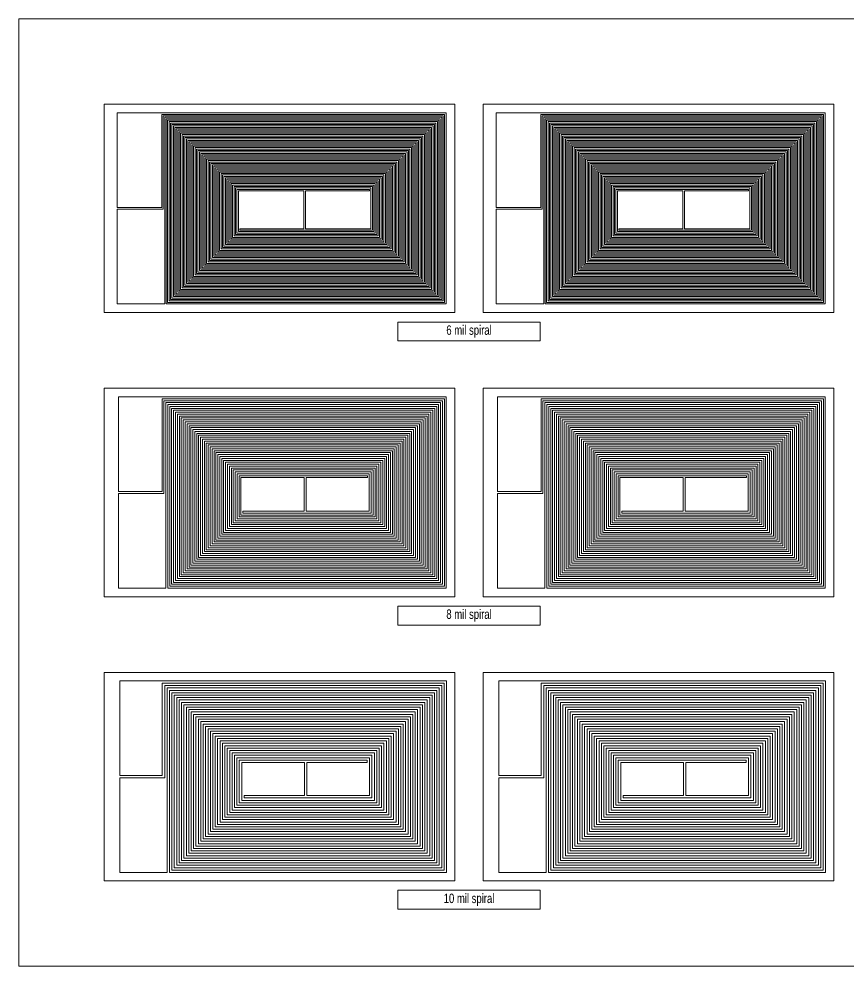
# Model space of a CAD drawing. Header units: millimetres. Extents: x 0 to 150, y 0 to 100.
# Drawn here: x 0 to 87.5, y 0 to 100 of the extents above; entities that cross this region are included whole.
import ezdxf

# ---------------------------------------------------------------- set-up
doc = ezdxf.new("R2010")
doc.units = ezdxf.units.MM
doc.layers.get('0').update_dxf_attribs({"linetype": 'CONTINUOUS', "lineweight": 0})
doc.styles.get("Standard").update_dxf_attribs({"font": 'txt', "width": 0.75})

# ---------------------------------------------------------------- blocks, each defined once
blk = doc.blocks.new('spiral10mil')
for p, q in [((-19.365, 0.127), (-19.365, 10.127)), ((-19.365, 10.127), (15.127, 10.127)), ((15.127, 10.127), (15.127, -10.127)), ((14.873, 9.873), (-14.873, 9.873)), ((-14.873, 9.873), (-14.873, 0.127)), ((-14.619, 9.365), (-14.619, 9.619)), ((-14.619, 9.619), (14.619, 9.619)), ((-14.619, -0.127), (-14.619, 9.365)), ((14.365, 9.365), (-14.365, 9.365)), ((-14.365, 9.365), (-14.365, -10.127)), ((-14.111, -10.127), (-14.111, 9.111)), ((-14.111, 9.111), (14.111, 9.111)), ((14.111, 9.111), (14.111, -9.111)), ((14.365, -9.365), (14.365, 9.365)), ((14.619, 9.619), (14.619, -9.619)), ((14.873, -9.873), (14.873, 9.873)), ((13.857, 8.857), (-13.857, 8.857)), ((-13.857, 8.857), (-13.857, -9.873)), ((-13.603, -9.619), (-13.603, 8.603)), ((-13.603, 8.603), (13.603, 8.603)), ((13.349, 8.349), (-13.349, 8.349)), ((-13.349, 8.349), (-13.349, -9.365)), ((-13.095, -9.111), (-13.095, 8.095)), ((-13.095, 8.095), (13.095, 8.095)), ((13.095, 8.095), (13.095, -8.095)), ((13.349, -8.349), (13.349, 8.349)), ((13.603, 8.603), (13.603, -8.603)), ((13.857, -8.857), (13.857, 8.857)), ((12.841, 7.841), (-12.841, 7.841)), ((-12.841, 7.841), (-12.841, -8.857)), ((-12.587, -8.603), (-12.587, 7.587)), ((-12.587, 7.587), (12.587, 7.587)), ((12.333, 7.333), (-12.333, 7.333)), ((-12.333, 7.333), (-12.333, -8.349)), ((-12.079, -8.095), (-12.079, 7.079)), ((-12.079, 7.079), (12.079, 7.079)), ((12.079, 7.079), (12.079, -7.079)), ((12.333, -7.333), (12.333, 7.333)), ((12.587, 7.587), (12.587, -7.587)), ((12.841, -7.841), (12.841, 7.841)), ((11.825, 6.825), (-11.825, 6.825)), ((-11.825, 6.825), (-11.825, -7.841)), ((-11.571, -7.587), (-11.571, 6.571)), ((-11.571, 6.571), (11.571, 6.571)), ((11.317, 6.317), (-11.317, 6.317)), ((-11.317, 6.317), (-11.317, -7.333)), ((-11.063, -7.079), (-11.063, 6.063)), ((-11.063, 6.063), (11.063, 6.063)), ((11.063, 6.063), (11.063, -6.063)), ((11.317, -6.317), (11.317, 6.317)), ((11.571, 6.571), (11.571, -6.571)), ((11.825, -6.825), (11.825, 6.825)), ((10.809, 5.809), (-10.809, 5.809)), ((-10.809, 5.809), (-10.809, -6.825)), ((-10.555, -6.571), (-10.555, 5.555)), ((-10.555, 5.555), (10.555, 5.555)), ((10.301, 5.301), (-10.301, 5.301)), ((-10.301, 5.301), (-10.301, -6.317)), ((-10.047, -6.063), (-10.047, 5.047)), ((-10.047, 5.047), (10.047, 5.047)), ((10.047, 5.047), (10.047, -5.047)), ((10.301, -5.301), (10.301, 5.301)), ((10.555, 5.555), (10.555, -5.555)), ((10.809, -5.809), (10.809, 5.809)), ((9.793, 4.793), (-9.793, 4.793)), ((-9.793, 4.793), (-9.793, -5.809)), ((-9.539, -5.555), (-9.539, 4.539)), ((-9.539, 4.539), (9.539, 4.539)), ((9.285, 4.285), (-9.285, 4.285)), ((-9.285, 4.285), (-9.285, -5.301)), ((-9.031, -5.047), (-9.031, 4.031)), ((-9.031, 4.031), (9.031, 4.031)), ((9.031, 4.031), (9.031, -4.031)), ((9.285, -4.285), (9.285, 4.285)), ((9.539, 4.539), (9.539, -4.539)), ((9.793, -4.793), (9.793, 4.793)), ((8.777, 3.777), (-8.777, 3.777)), ((-8.777, 3.777), (-8.777, -4.793)), ((-8.523, -4.539), (-8.523, 3.523)), ((-8.523, 3.523), (8.523, 3.523)), ((8.269, 3.269), (-8.269, 3.269)), ((-8.269, 3.269), (-8.269, -4.285)), ((-8.015, -4.031), (-8.015, 3.015)), ((-8.015, 3.015), (8.015, 3.015)), ((8.015, 3.015), (8.015, -3.015)), ((8.269, -3.269), (8.269, 3.269)), ((8.523, 3.523), (8.523, -3.523)), ((8.777, -3.777), (8.777, 3.777)), ((7.761, 2.761), (-7.761, 2.761)), ((-7.761, 2.761), (-7.761, -3.777)), ((-7.507, -3.523), (-7.507, 2.507)), ((-7.507, 2.507), (7.507, 2.507)), ((7.253, 2.253), (-7.253, 2.253)), ((-7.253, 2.253), (-7.253, -3.269)), ((7.253, -2.253), (7.253, 2.253)), ((7.507, 2.507), (7.507, -2.507)), ((7.761, -2.761), (7.761, 2.761)), ((-6.999, -3.015), (-6.999, 1.999)), ((-6.999, 1.999), (6.999, 1.999)), ((6.745, 1.745), (-6.745, 1.745)), ((-6.745, 1.745), (-6.745, -2.761)), ((-6.491, -2.507), (-6.491, 1.491)), ((-6.491, 1.491), (0.127, 1.491)), ((0.127, 1.491), (0.127, -1.999)), ((0.381, -1.999), (0.381, 1.491)), ((0.381, 1.491), (6.745, 1.491)), ((6.745, 1.491), (6.745, 1.745)), ((6.999, 1.999), (6.999, -1.999)), ((-14.873, 0.127), (-19.365, 0.127)), ((-19.365, -10.127), (-19.365, -0.127)), ((-19.365, -0.127), (-14.619, -0.127)), ((0.127, -1.999), (-6.237, -1.999)), ((-6.237, -1.999), (-6.237, -2.253)), ((6.999, -1.999), (0.381, -1.999)), ((-6.745, -2.761), (7.761, -2.761)), ((7.507, -2.507), (-6.491, -2.507)), ((-6.237, -2.253), (7.253, -2.253)), ((-7.761, -3.777), (8.777, -3.777)), ((8.523, -3.523), (-7.507, -3.523)), ((-7.253, -3.269), (8.269, -3.269)), ((8.015, -3.015), (-6.999, -3.015)), ((-8.777, -4.793), (9.793, -4.793)), ((9.539, -4.539), (-8.523, -4.539)), ((-8.269, -4.285), (9.285, -4.285)), ((9.031, -4.031), (-8.015, -4.031)), ((-9.793, -5.809), (10.809, -5.809)), ((10.555, -5.555), (-9.539, -5.555)), ((-9.285, -5.301), (10.301, -5.301)), ((10.047, -5.047), (-9.031, -5.047)), ((-10.809, -6.825), (11.825, -6.825)), ((11.571, -6.571), (-10.555, -6.571)), ((-10.301, -6.317), (11.317, -6.317)), ((11.063, -6.063), (-10.047, -6.063)), ((-11.825, -7.841), (12.841, -7.841)), ((12.587, -7.587), (-11.571, -7.587)), ((-11.317, -7.333), (12.333, -7.333)), ((12.079, -7.079), (-11.063, -7.079)), ((-12.841, -8.857), (13.857, -8.857)), ((13.603, -8.603), (-12.587, -8.603)), ((-12.333, -8.349), (13.349, -8.349)), ((13.095, -8.095), (-12.079, -8.095)), ((-13.857, -9.873), (14.873, -9.873)), ((14.619, -9.619), (-13.603, -9.619)), ((-13.349, -9.365), (14.365, -9.365)), ((14.111, -9.111), (-13.095, -9.111)), ((-14.365, -10.127), (-19.365, -10.127)), ((15.127, -10.127), (-14.111, -10.127))]:
    blk.add_line(p, q)
blk = doc.blocks.new('spiral8mil')
for p, q in [((-19.492, 10.101), (-15.102, 10.102)), ((-19.492, 0.101), (-19.492, 10.101)), ((-15.102, 10.102), (15.102, 10.102)), ((15.102, 10.102), (15.102, -10.102)), ((14.898, 9.898), (-14.898, 9.898)), ((-14.898, 9.898), (-14.898, 0.101)), ((-14.695, 9.492), (-14.695, 9.696)), ((-14.695, 9.696), (14.696, 9.695)), ((-14.695, -0.102), (-14.695, 9.492)), ((14.492, 9.492), (-14.492, 9.492)), ((-14.492, 9.492), (-14.492, -10.102)), ((-14.289, -10.102), (-14.289, 9.289)), ((-14.289, 9.289), (14.289, 9.289)), ((14.085, 9.085), (-14.085, 9.085)), ((-14.085, 9.085), (-14.085, -9.898)), ((14.085, -9.085), (14.085, 9.085)), ((14.289, 9.289), (14.289, -9.289)), ((14.492, -9.492), (14.492, 9.492)), ((14.696, 9.695), (14.695, -9.696)), ((14.898, -9.898), (14.898, 9.898)), ((-13.883, -9.696), (-13.883, 8.883)), ((-13.883, 8.883), (13.883, 8.882)), ((13.679, 8.679), (-13.679, 8.679)), ((-13.679, 8.679), (-13.679, -9.492)), ((-13.476, -9.289), (-13.476, 8.476)), ((-13.476, 8.476), (13.476, 8.476)), ((13.272, 8.272), (-13.272, 8.272)), ((-13.272, 8.272), (-13.272, -9.085)), ((-13.07, -8.883), (-13.07, 8.07)), ((-13.07, 8.07), (13.07, 8.07)), ((13.07, 8.07), (13.07, -8.07)), ((13.272, -8.272), (13.272, 8.272)), ((13.476, 8.476), (13.476, -8.476)), ((13.679, -8.679), (13.679, 8.679)), ((13.883, 8.882), (13.882, -8.883)), ((12.866, 7.866), (-12.866, 7.866)), ((-12.866, 7.866), (-12.866, -8.679)), ((-12.664, -8.476), (-12.664, 7.664)), ((-12.664, 7.664), (12.664, 7.663)), ((12.46, 7.46), (-12.46, 7.46)), ((-12.46, 7.46), (-12.46, -8.272)), ((-12.257, -8.07), (-12.257, 7.257)), ((-12.257, 7.257), (12.257, 7.257)), ((12.053, 7.053), (-12.053, 7.053)), ((-12.053, 7.053), (-12.053, -7.866)), ((12.053, -7.053), (12.053, 7.053)), ((12.257, 7.257), (12.257, -7.257)), ((12.46, -7.46), (12.46, 7.46)), ((12.664, 7.663), (12.663, -7.664)), ((12.866, -7.866), (12.866, 7.866)), ((-11.851, -7.664), (-11.851, 6.851)), ((-11.851, 6.851), (11.851, 6.85)), ((11.647, 6.647), (-11.647, 6.647)), ((-11.647, 6.647), (-11.647, -7.46)), ((-11.444, -7.257), (-11.444, 6.444)), ((-11.444, 6.444), (11.444, 6.444)), ((11.24, 6.24), (-11.24, 6.24)), ((-11.24, 6.24), (-11.24, -7.053)), ((-11.038, -6.851), (-11.038, 6.038)), ((-11.038, 6.038), (11.038, 6.038)), ((11.038, 6.038), (11.038, -6.038)), ((11.24, -6.24), (11.24, 6.24)), ((11.444, 6.444), (11.444, -6.444)), ((11.647, -6.647), (11.647, 6.647)), ((11.851, 6.85), (11.85, -6.851)), ((10.834, 5.834), (-10.834, 5.834)), ((-10.834, 5.834), (-10.834, -6.647)), ((-10.632, -6.444), (-10.632, 5.632)), ((-10.632, 5.632), (10.632, 5.631)), ((10.428, 5.428), (-10.428, 5.428)), ((-10.428, 5.428), (-10.428, -6.24)), ((-10.225, -6.038), (-10.225, 5.225)), ((-10.225, 5.225), (10.225, 5.225)), ((10.021, 5.021), (-10.021, 5.021)), ((-10.021, 5.021), (-10.021, -5.834)), ((10.021, -5.021), (10.021, 5.021)), ((10.225, 5.225), (10.225, -5.225)), ((10.428, -5.428), (10.428, 5.428)), ((10.632, 5.631), (10.631, -5.632)), ((10.834, -5.834), (10.834, 5.834)), ((-9.819, -5.632), (-9.819, 4.819)), ((-9.819, 4.819), (9.819, 4.818)), ((9.615, 4.615), (-9.615, 4.615)), ((-9.615, 4.615), (-9.615, -5.428)), ((-9.412, -5.225), (-9.412, 4.412)), ((-9.412, 4.412), (9.412, 4.412)), ((9.208, 4.208), (-9.208, 4.208)), ((-9.208, 4.208), (-9.208, -5.021)), ((-9.006, -4.819), (-9.006, 4.006)), ((-9.006, 4.006), (9.006, 4.006)), ((9.006, 4.006), (9.006, -4.006)), ((9.208, -4.208), (9.208, 4.208)), ((9.412, 4.412), (9.412, -4.412)), ((9.615, -4.615), (9.615, 4.615)), ((9.819, 4.818), (9.818, -4.819)), ((8.802, 3.802), (-8.802, 3.802)), ((-8.802, 3.802), (-8.802, -4.615)), ((-8.6, -4.412), (-8.6, 3.6)), ((-8.6, 3.6), (8.6, 3.599)), ((8.396, 3.396), (-8.396, 3.396)), ((-8.396, 3.396), (-8.396, -4.208)), ((-8.193, -4.006), (-8.193, 3.193)), ((-8.193, 3.193), (8.193, 3.193)), ((8.193, 3.193), (8.193, -3.193)), ((8.396, -3.396), (8.396, 3.396)), ((8.6, 3.599), (8.599, -3.6)), ((8.802, -3.802), (8.802, 3.802)), ((7.989, 2.989), (-7.989, 2.989)), ((-7.989, 2.989), (-7.989, -3.802)), ((-7.787, -3.6), (-7.787, 2.787)), ((-7.787, 2.787), (7.787, 2.786)), ((7.583, 2.583), (-7.583, 2.583)), ((-7.583, 2.583), (-7.583, -3.396)), ((-7.38, -3.193), (-7.38, 2.38)), ((-7.38, 2.38), (7.38, 2.38)), ((7.176, 2.176), (-7.176, 2.176)), ((-7.176, 2.176), (-7.176, -2.989)), ((7.176, -2.176), (7.176, 2.176)), ((7.38, 2.38), (7.38, -2.38)), ((7.583, -2.583), (7.583, 2.583)), ((7.787, 2.786), (7.786, -2.787)), ((7.989, -2.989), (7.989, 2.989)), ((-6.974, -2.787), (-6.974, 1.974)), ((-6.974, 1.974), (6.974, 1.974)), ((6.77, 1.77), (-6.77, 1.77)), ((-6.77, 1.77), (-6.77, -2.583)), ((-6.568, -2.38), (-6.568, 1.568)), ((-6.568, 1.568), (-6.364, 1.567)), ((-6.364, 1.567), (0.101, 1.567)), ((0.101, 1.567), (0.101, -1.973)), ((0.305, -1.973), (0.305, 1.567)), ((0.305, 1.567), (6.77, 1.567)), ((6.77, 1.567), (6.77, 1.77)), ((6.974, 1.974), (6.974, -1.974)), ((-14.898, 0.101), (-19.492, 0.101)), ((-19.492, -10.102), (-19.492, -0.102)), ((-19.492, -0.102), (-14.695, -0.102)), ((0.101, -1.973), (-6.364, -1.973)), ((-6.364, -1.973), (-6.364, -2.176)), ((6.77, -1.973), (0.305, -1.973)), ((6.974, -1.974), (6.77, -1.973)), ((-7.176, -2.989), (7.989, -2.989)), ((7.786, -2.787), (-6.974, -2.787)), ((-6.77, -2.583), (7.583, -2.583)), ((7.38, -2.38), (-6.568, -2.38)), ((-6.364, -2.176), (7.176, -2.176)), ((-7.989, -3.802), (8.802, -3.802)), ((8.599, -3.6), (-7.787, -3.6)), ((-7.583, -3.396), (8.396, -3.396)), ((8.193, -3.193), (-7.38, -3.193)), ((9.818, -4.819), (-9.006, -4.819)), ((-8.802, -4.615), (9.615, -4.615)), ((9.412, -4.412), (-8.6, -4.412)), ((-8.396, -4.208), (9.208, -4.208)), ((9.006, -4.006), (-8.193, -4.006)), ((-10.021, -5.834), (10.834, -5.834)), ((10.631, -5.632), (-9.819, -5.632)), ((-9.615, -5.428), (10.428, -5.428)), ((10.225, -5.225), (-9.412, -5.225)), ((-9.208, -5.021), (10.021, -5.021)), ((11.85, -6.851), (-11.038, -6.851)), ((-10.834, -6.647), (11.647, -6.647)), ((11.444, -6.444), (-10.632, -6.444)), ((-10.428, -6.24), (11.24, -6.24)), ((11.038, -6.038), (-10.225, -6.038)), ((-12.053, -7.866), (12.866, -7.866)), ((12.663, -7.664), (-11.851, -7.664)), ((-11.647, -7.46), (12.46, -7.46)), ((12.257, -7.257), (-11.444, -7.257)), ((-11.24, -7.053), (12.053, -7.053)), ((13.882, -8.883), (-13.07, -8.883)), ((-12.866, -8.679), (13.679, -8.679)), ((13.476, -8.476), (-12.664, -8.476)), ((-12.46, -8.272), (13.272, -8.272)), ((13.07, -8.07), (-12.257, -8.07)), ((-14.085, -9.898), (14.898, -9.898)), ((14.695, -9.696), (-13.883, -9.696)), ((-13.679, -9.492), (14.492, -9.492)), ((14.289, -9.289), (-13.476, -9.289)), ((-13.272, -9.085), (14.085, -9.085)), ((-14.492, -10.102), (-19.492, -10.102)), ((15.102, -10.102), (-14.289, -10.102))]:
    blk.add_line(p, q)
blk = doc.blocks.new('spiral6mil')
for p, q in [((-19.619, 0.076), (-19.619, 10.076)), ((-19.619, 10.076), (15.076, 10.076)), ((15.076, 10.076), (15.076, -10.076)), ((-14.772, 9.924), (-14.924, 9.924)), ((-14.924, 9.924), (-14.924, 0.076)), ((-14.619, 9.923), (-14.772, 9.924)), ((-14.772, 0.076), (-14.771, 9.771)), ((-14.771, 9.771), (14.771, 9.771)), ((14.924, 9.924), (-14.619, 9.923)), ((14.619, 9.619), (-14.619, 9.619)), ((-14.619, 9.619), (-14.619, -10.076)), ((-14.467, 9.466), (14.314, 9.467)), ((-14.467, 9.314), (-14.467, 9.466)), ((-14.466, -10.076), (-14.467, 9.314)), ((14.314, 9.314), (-14.314, 9.314)), ((-14.314, 9.314), (-14.314, -9.924)), ((-14.162, -9.772), (-14.162, 9.162)), ((-14.162, 9.162), (14.162, 9.162)), ((14.01, 9.01), (-14.01, 9.01)), ((-14.01, 9.01), (-14.01, -9.619)), ((14.01, -9.01), (14.01, 9.01)), ((14.162, 9.162), (14.162, -9.162)), ((14.314, 9.467), (14.467, 9.466)), ((14.314, -9.314), (14.314, 9.314)), ((14.467, 9.466), (14.466, 9.314)), ((14.466, 9.314), (14.467, -9.314)), ((14.619, -9.619), (14.619, 9.619)), ((14.771, 9.771), (14.772, -9.619)), ((14.924, -9.924), (14.924, 9.924)), ((-13.857, -9.467), (-13.857, 8.857)), ((-13.857, 8.857), (13.857, 8.857)), ((13.705, 8.705), (-13.705, 8.705)), ((-13.705, 8.705), (-13.705, -9.314)), ((-13.552, -9.162), (-13.552, 8.552)), ((-13.552, 8.552), (13.552, 8.552)), ((13.4, 8.4), (-13.4, 8.4)), ((-13.4, 8.4), (-13.4, -9.01)), ((-13.247, -8.857), (-13.247, 8.247)), ((-13.247, 8.247), (13.247, 8.247)), ((13.095, 8.095), (-13.095, 8.095)), ((-13.095, 8.095), (-13.095, -8.705)), ((13.095, -8.095), (13.095, 8.095)), ((13.247, 8.247), (13.248, -8.095)), ((13.4, -8.4), (13.4, 8.4)), ((13.552, 8.552), (13.552, -8.552)), ((13.705, -8.705), (13.705, 8.705)), ((13.857, 8.857), (13.857, -8.857)), ((-12.943, 7.942), (12.79, 7.943)), ((-12.943, 7.79), (-12.943, 7.942)), ((-12.942, -8.552), (-12.943, 7.79)), ((12.79, 7.79), (-12.79, 7.79)), ((-12.79, 7.79), (-12.79, -8.4)), ((-12.638, -8.248), (-12.638, 7.638)), ((-12.638, 7.638), (12.638, 7.638)), ((12.486, 7.486), (-12.486, 7.486)), ((-12.486, 7.486), (-12.486, -8.095)), ((-12.333, -7.943), (-12.333, 7.333)), ((-12.333, 7.333), (12.333, 7.333)), ((12.181, 7.181), (-12.181, 7.181)), ((-12.181, 7.181), (-12.181, -7.79)), ((-12.028, -7.638), (-12.028, 7.028)), ((-12.028, 7.028), (12.028, 7.028)), ((12.028, 7.028), (12.028, -7.028)), ((12.181, -7.181), (12.181, 7.181)), ((12.333, 7.333), (12.333, -7.333)), ((12.486, -7.486), (12.486, 7.486)), ((12.638, 7.638), (12.638, -7.638)), ((12.79, 7.943), (12.943, 7.942)), ((12.79, -7.79), (12.79, 7.79)), ((12.943, 7.942), (12.942, 7.79)), ((12.942, 7.79), (12.943, -7.79)), ((11.876, 6.876), (-11.876, 6.876)), ((-11.876, 6.876), (-11.876, -7.486)), ((-11.723, -7.333), (-11.723, 6.723)), ((-11.723, 6.723), (11.723, 6.723)), ((11.571, 6.571), (-11.571, 6.571)), ((-11.571, 6.571), (-11.571, -7.181)), ((-11.419, 6.418), (11.266, 6.419)), ((-11.419, 6.266), (-11.419, 6.418)), ((-11.418, -7.028), (-11.419, 6.266)), ((11.266, 6.266), (-11.266, 6.266)), ((-11.266, 6.266), (-11.266, -6.876)), ((-11.114, -6.724), (-11.114, 6.114)), ((-11.114, 6.114), (11.114, 6.114)), ((11.114, 6.114), (11.114, -6.114)), ((11.266, 6.419), (11.419, 6.418)), ((11.266, -6.266), (11.266, 6.266)), ((11.419, 6.418), (11.418, 6.266)), ((11.418, 6.266), (11.419, -6.266)), ((11.571, -6.571), (11.571, 6.571)), ((11.723, 6.723), (11.724, -6.571)), ((11.876, -6.876), (11.876, 6.876)), ((10.962, 5.962), (-10.962, 5.962)), ((-10.962, 5.962), (-10.962, -6.571)), ((-10.809, -6.419), (-10.809, 5.809)), ((-10.809, 5.809), (10.809, 5.809)), ((10.657, 5.657), (-10.657, 5.657)), ((-10.657, 5.657), (-10.657, -6.266)), ((-10.504, -6.114), (-10.504, 5.504)), ((-10.504, 5.504), (10.504, 5.504)), ((10.352, 5.352), (-10.352, 5.352)), ((-10.352, 5.352), (-10.352, -5.962)), ((-10.199, -5.809), (-10.199, 5.199)), ((-10.199, 5.199), (10.199, 5.199)), ((10.047, 5.047), (-10.047, 5.047)), ((-10.047, 5.047), (-10.047, -5.657)), ((10.047, -5.047), (10.047, 5.047)), ((10.199, 5.199), (10.2, -5.047)), ((10.352, -5.352), (10.352, 5.352)), ((10.504, 5.504), (10.504, -5.504)), ((10.657, -5.657), (10.657, 5.657)), ((10.809, 5.809), (10.809, -5.809)), ((10.962, -5.962), (10.962, 5.962)), ((-9.895, 4.894), (9.742, 4.895)), ((-9.895, 4.742), (-9.895, 4.894)), ((-9.894, -5.504), (-9.895, 4.742)), ((9.742, 4.742), (-9.742, 4.742)), ((-9.742, 4.742), (-9.742, -5.352)), ((-9.59, -5.2), (-9.59, 4.59)), ((-9.59, 4.59), (9.59, 4.59)), ((9.438, 4.438), (-9.438, 4.438)), ((-9.438, 4.438), (-9.438, -5.047)), ((-9.285, -4.895), (-9.285, 4.285)), ((-9.285, 4.285), (9.285, 4.285)), ((9.133, 4.133), (-9.133, 4.133)), ((-9.133, 4.133), (-9.133, -4.742)), ((9.133, -4.133), (9.133, 4.133)), ((9.285, 4.285), (9.285, -4.285)), ((9.438, -4.438), (9.438, 4.438)), ((9.59, 4.59), (9.59, -4.59)), ((9.742, 4.895), (9.895, 4.894)), ((9.742, -4.742), (9.742, 4.742)), ((9.895, 4.894), (9.894, 4.742)), ((9.894, 4.742), (9.895, -4.742)), ((-8.98, -4.59), (-8.98, 3.98)), ((-8.98, 3.98), (8.98, 3.98)), ((8.828, 3.828), (-8.828, 3.828)), ((-8.828, 3.828), (-8.828, -4.438)), ((-8.675, -4.285), (-8.675, 3.675)), ((-8.675, 3.675), (8.675, 3.675)), ((8.523, 3.523), (-8.523, 3.523)), ((-8.523, 3.523), (-8.523, -4.133)), ((-8.371, 3.37), (8.218, 3.371)), ((-8.371, 3.218), (-8.371, 3.37)), ((-8.37, -3.98), (-8.371, 3.218)), ((8.218, 3.218), (-8.218, 3.218)), ((-8.218, 3.218), (-8.218, -3.828)), ((-8.066, -3.676), (-8.066, 3.066)), ((-8.066, 3.066), (8.066, 3.066)), ((8.066, 3.066), (8.066, -3.066)), ((8.218, 3.371), (8.371, 3.37)), ((8.218, -3.218), (8.218, 3.218)), ((8.371, 3.37), (8.37, 3.218)), ((8.37, 3.218), (8.371, -3.218)), ((8.523, -3.523), (8.523, 3.523)), ((8.675, 3.675), (8.676, -3.523)), ((8.828, -3.828), (8.828, 3.828)), ((8.98, 3.98), (8.98, -3.98)), ((7.914, 2.914), (-7.914, 2.914)), ((-7.914, 2.914), (-7.914, -3.523)), ((-7.761, -3.371), (-7.761, 2.761)), ((-7.761, 2.761), (7.761, 2.761)), ((7.609, 2.609), (-7.609, 2.609)), ((-7.609, 2.609), (-7.609, -3.218)), ((-7.456, -3.066), (-7.456, 2.456)), ((-7.456, 2.456), (7.456, 2.456)), ((7.304, 2.304), (-7.304, 2.304)), ((-7.304, 2.304), (-7.304, -2.914)), ((-7.151, -2.761), (-7.151, 2.151)), ((-7.151, 2.151), (7.151, 2.151)), ((7.151, 2.151), (7.151, -2.151)), ((7.304, -2.304), (7.304, 2.304)), ((7.456, 2.456), (7.456, -2.456)), ((7.609, -2.609), (7.609, 2.609)), ((7.761, 2.761), (7.761, -2.761)), ((7.914, -2.914), (7.914, 2.914)), ((6.999, 1.999), (-6.999, 1.999)), ((-6.999, 1.999), (-6.999, -2.609)), ((-6.847, -2.151), (-6.847, 1.847)), ((-6.847, 1.847), (0.076, 1.847)), ((0.076, 1.847), (0.076, -2.151)), ((0.228, -2.151), (0.228, 1.847)), ((0.228, 1.847), (6.999, 1.847)), ((6.999, 1.847), (6.999, 1.999)), ((-14.924, 0.076), (-19.619, 0.076)), ((-14.771, -0.076), (-14.772, 0.076)), ((-19.619, -10.076), (-19.619, -0.076)), ((-19.619, -0.076), (-14.771, -0.076)), ((-7.304, -2.914), (7.914, -2.914)), ((7.761, -2.761), (-7.151, -2.761)), ((-6.999, -2.609), (7.609, -2.609)), ((-6.846, -2.456), (-6.847, -2.151)), ((7.456, -2.456), (-6.846, -2.456)), ((0.076, -2.151), (-6.694, -2.151)), ((-6.694, -2.151), (-6.694, -2.304)), ((-6.694, -2.304), (7.304, -2.304)), ((7.151, -2.151), (0.228, -2.151)), ((8.98, -3.98), (-8.37, -3.98)), ((-8.218, -3.828), (8.828, -3.828)), ((-7.914, -3.676), (-8.066, -3.676)), ((-7.914, -3.523), (8.523, -3.523)), ((8.676, -3.675), (-7.914, -3.676)), ((-7.609, -3.371), (-7.761, -3.371)), ((-7.609, -3.218), (8.218, -3.218)), ((8.218, -3.37), (-7.609, -3.371)), ((8.066, -3.066), (-7.456, -3.066)), ((8.37, -3.371), (8.218, -3.37)), ((8.371, -3.218), (8.37, -3.371)), ((8.676, -3.523), (8.676, -3.675)), ((-9.133, -4.895), (-9.285, -4.895)), ((-9.133, -4.742), (9.742, -4.742)), ((9.742, -4.894), (-9.133, -4.895)), ((9.59, -4.59), (-8.98, -4.59)), ((-8.828, -4.438), (9.438, -4.438)), ((9.285, -4.285), (-8.675, -4.285)), ((-8.523, -4.133), (9.133, -4.133)), ((9.894, -4.895), (9.742, -4.894)), ((9.895, -4.742), (9.894, -4.895)), ((-10.352, -5.962), (10.962, -5.962)), ((10.809, -5.809), (-10.199, -5.809)), ((-10.047, -5.657), (10.657, -5.657)), ((10.504, -5.504), (-9.894, -5.504)), ((-9.742, -5.352), (10.352, -5.352)), ((-9.438, -5.2), (-9.59, -5.2)), ((-9.438, -5.047), (10.047, -5.047)), ((10.2, -5.199), (-9.438, -5.2)), ((10.2, -5.047), (10.2, -5.199)), ((-11.266, -6.876), (11.876, -6.876)), ((-10.962, -6.724), (-11.114, -6.724)), ((-10.962, -6.571), (11.571, -6.571)), ((11.724, -6.723), (-10.962, -6.724)), ((-10.657, -6.419), (-10.809, -6.419)), ((-10.657, -6.266), (11.266, -6.266)), ((11.266, -6.418), (-10.657, -6.419)), ((11.114, -6.114), (-10.504, -6.114)), ((11.418, -6.419), (11.266, -6.418)), ((11.419, -6.266), (11.418, -6.419)), ((11.724, -6.571), (11.724, -6.723)), ((-12.181, -7.943), (-12.333, -7.943)), ((-12.181, -7.79), (12.79, -7.79)), ((12.79, -7.942), (-12.181, -7.943)), ((12.638, -7.638), (-12.028, -7.638)), ((-11.876, -7.486), (12.486, -7.486)), ((12.333, -7.333), (-11.723, -7.333)), ((-11.571, -7.181), (12.181, -7.181)), ((12.028, -7.028), (-11.418, -7.028)), ((12.942, -7.943), (12.79, -7.942)), ((12.943, -7.79), (12.942, -7.943)), ((13.857, -8.857), (-13.247, -8.857)), ((-13.095, -8.705), (13.705, -8.705)), ((13.552, -8.552), (-12.942, -8.552)), ((-12.79, -8.4), (13.4, -8.4)), ((-12.486, -8.248), (-12.638, -8.248)), ((-12.486, -8.095), (13.095, -8.095)), ((13.248, -8.247), (-12.486, -8.248)), ((13.248, -8.095), (13.248, -8.247)), ((-14.314, -9.924), (14.924, -9.924)), ((-14.01, -9.772), (-14.162, -9.772)), ((-14.01, -9.619), (14.619, -9.619)), ((14.772, -9.771), (-14.01, -9.772)), ((-13.705, -9.467), (-13.857, -9.467)), ((-13.705, -9.314), (14.314, -9.314)), ((14.314, -9.466), (-13.705, -9.467)), ((14.162, -9.162), (-13.552, -9.162)), ((-13.4, -9.01), (14.01, -9.01)), ((14.466, -9.467), (14.314, -9.466)), ((14.467, -9.314), (14.466, -9.467)), ((14.772, -9.619), (14.772, -9.771)), ((-14.619, -10.076), (-19.619, -10.076)), ((15.076, -10.076), (-14.466, -10.076))]:
    blk.add_line(p, q)

msp = doc.modelspace()

# ---------------------------------------------------------------- linework, layer by layer
for p, q in [((150, 100), (0, 100)), ((0, 100), (0, 0)), ((9, 91), (46, 91)), ((9, 69), (9, 91)), ((46, 91), (46, 69)), ((86, 91), (49, 91)), ((49, 91), (49, 69)), ((86, 69), (86, 91)), ((46, 69), (9, 69)), ((49, 69), (86, 69)), ((40, 68), (55, 68)), ((40, 66), (40, 68)), ((55, 68), (55, 66)), ((55, 66), (40, 66)), ((9, 61), (46, 61)), ((9, 39), (9, 61)), ((46, 61), (46, 39)), ((86, 61), (49, 61)), ((49, 61), (49, 39)), ((86, 39), (86, 61)), ((46, 39), (9, 39)), ((49, 39), (86, 39)), ((40, 38), (55, 38)), ((40, 36), (40, 38)), ((55, 38), (55, 36)), ((55, 36), (40, 36)), ((9, 31), (46, 31)), ((9, 9), (9, 31)), ((46, 31), (46, 9)), ((49, 31), (86, 31)), ((49, 9), (49, 31)), ((86, 31), (86, 9)), ((46, 9), (9, 9)), ((86, 9), (49, 9)), ((40, 8), (55, 8)), ((40, 6), (40, 8)), ((55, 8), (55, 6)), ((55, 6), (40, 6)), ((0, 0), (150, 0))]:
    msp.add_line(p, q)

# ---------------------------------------------------------------- block references
for name, p in [('spiral6mil', (30, 80)), ('spiral6mil', (70, 80)), ('spiral8mil', (30, 50)), ('spiral8mil', (70, 50)), ('spiral10mil', (30, 20)), ('spiral10mil', (70, 20))]:
    msp.add_blockref(name, p)

# ---------------------------------------------------------------- texts
at = {"char_height": 1, "width": 100, "attachment_point": 5}
for s, insert in [('6\\~mil\\~spiral', (47.5, 67)), ('8\\~mil\\~spiral', (47.5, 37)), ('10\\~mil\\~spiral', (47.5, 7))]:
    msp.add_mtext(s, dxfattribs=dict(at, insert=insert))

doc.saveas('drawing.dxf')
